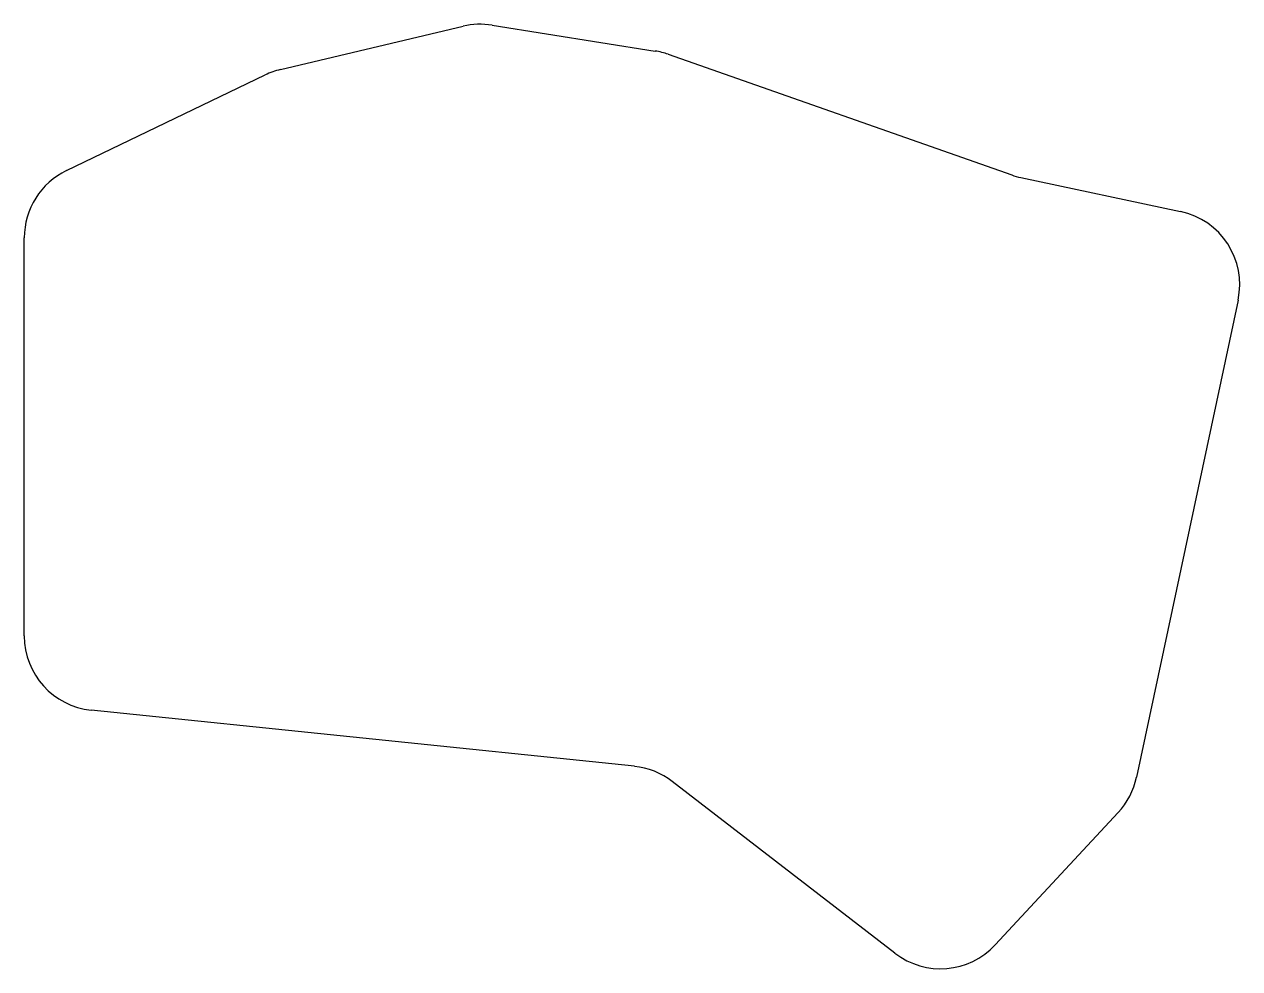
# Model space of a CAD drawing. Header units: millimetres. Extents: x 108 to 238, y -250 to -149.
import ezdxf

# ---------------------------------------------------------------- set-up
doc = ezdxf.new("R2010")
doc.units = ezdxf.units.MM

msp = doc.modelspace()

# ---------------------------------------------------------------- linework, layer by layer
for p, q in [((135.45, -153.49), (155.02, -148.86)), ((158.11, -148.74), (175.59, -151.51)), ((176.99, -151.86), (213.79, -164.79)), ((112.53, -164.32), (133.82, -154.07)), ((214.78, -165.06), (231.88, -168.7)), ((108, -214.19), (108, -171.53)), ((238.04, -178.19), (227.17, -229.33)), ((173.36, -228.16), (115.18, -222.14)), ((201.28, -248.18), (177.42, -229.78)), ((225.2, -233.12), (212.03, -247.29))]:
    msp.add_line(p, q)
for centre, start, end in [((156.86, -156.64), 81, 103.3191), ((174.34, -159.41), 70.6472, 81), ((137.29, -161.28), 103.3191, 115.7077), ((116, -171.53), 115.7077, 180), ((216.44, -157.24), 250.6472, 258), ((230.22, -176.53), 348, 78), ((116, -214.19), 180, 264.093), ((172.54, -236.12), 52.3671, 84.093), ((219.34, -227.67), 317.0961, 348), ((206.17, -241.85), 232.3671, 317.0961)]:
    msp.add_arc(centre, 8, start, end)

doc.saveas('drawing.dxf')
